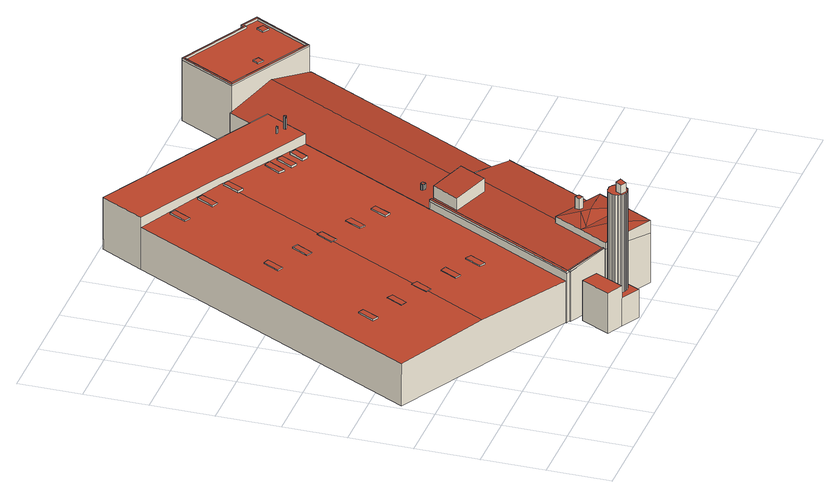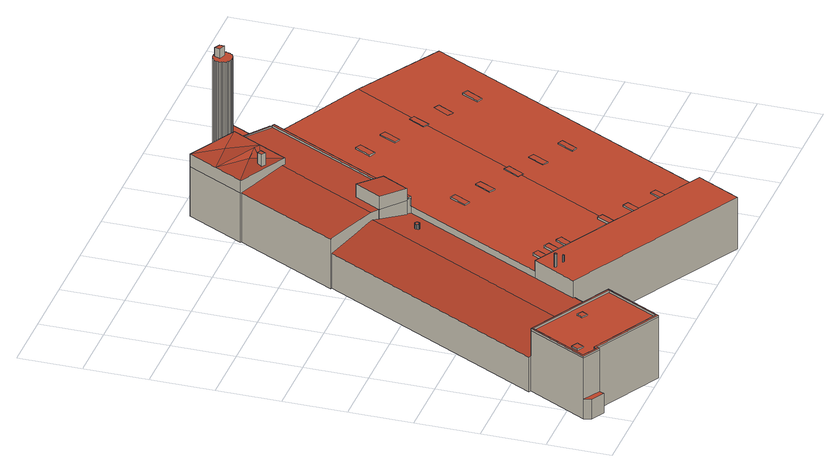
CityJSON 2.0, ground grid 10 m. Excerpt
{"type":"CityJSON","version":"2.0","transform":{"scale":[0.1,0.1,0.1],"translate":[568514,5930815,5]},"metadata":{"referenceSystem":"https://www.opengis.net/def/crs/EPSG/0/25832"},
"CityObjects":{
"building1":{"type":"Building","attributes":{"Grundfläche 2D":"31.841373","Grundhöhe NN":"5.370"},"children":["building1-1","building1-2"],"geometry":[{"type":"Solid","lod":"3","boundaries":[[[[0,1,2,3]],[[4,5,6,7]],[[0,3,8,9]],[[1,0,9,10]],[[2,1,10,11]],[[4,12,8,3,5]],[[13,6,5,3,2,11]],[[7,6,13,14]],[[4,7,14,12]],[[14,13,11,10,9,8,12]]]],"semantics":{"surfaces":[{"type":"RoofSurface"},{"type":"WallSurface"},{"type":"GroundSurface"}],"values":[[0,0,1,1,1,1,1,1,1,2]]}}]},
"building1-1":{"type":"BuildingInstallation","parents":["building1"],"geometry":[{"type":"MultiSurface","lod":"3","boundaries":[[[15,16,17,18,19,20,21,22,23,24,25,26,27,28,29,30,31,32,33,34,35,36,37,38,39,40,41,42,43,44,45,46,47,48,49,50,51,52,53,54,55,56,57,58,59,60,61,62,63,64],[65,66,67,68]],[[69,70,64,63]],[[70,71,15,64]],[[71,72,16,15]],[[73,74,61,60]],[[74,75,62,61]],[[75,69,63,62]],[[17,16,72,76]],[[76,77,18,17]],[[77,78,19,18]],[[20,19,78,79]],[[21,20,79,80]],[[80,81,22,21]],[[23,22,81,82]],[[24,23,82,83]],[[83,84,25,24]],[[26,25,84,85]],[[27,26,85,86]],[[86,87,28,27]],[[87,88,29,28]],[[88,89,30,29]],[[89,90,31,30]],[[90,91,32,31]],[[91,92,33,32]],[[92,93,34,33]],[[93,94,35,34]],[[94,95,36,35]],[[95,96,37,36]],[[96,97,38,37]],[[97,98,39,38]],[[98,99,40,39]],[[99,100,41,40]],[[42,41,100,101]],[[101,102,43,42]],[[102,103,44,43]],[[45,44,103,104]],[[46,45,104,105]],[[105,106,47,46]],[[48,47,106,107]],[[49,48,107,108]],[[108,109,50,49]],[[109,110,51,50]],[[110,111,52,51]],[[53,52,111,112]],[[54,53,112,113]],[[113,114,55,54]],[[114,115,56,55]],[[115,116,57,56]],[[116,117,58,57]],[[117,118,59,58]],[[118,73,60,59]]],"semantics":{"surfaces":[{"type":"RoofSurface"},{"type":"WallSurface"}],"values":[0,1,1,1,1,1,1,1,1,1,1,1,1,1,1,1,1,1,1,1,1,1,1,1,1,1,1,1,1,1,1,1,1,1,1,1,1,1,1,1,1,1,1,1,1,1,1,1,1,1,1]}}]},
"building1-2":{"type":"BuildingInstallation","parents":["building1"],"geometry":[{"type":"MultiSurface","lod":"3","boundaries":[[[119,120,121,122]],[[120,119,67,66]],[[121,120,66,65]],[[122,121,65,68]],[[119,122,68,67]]],"semantics":{"surfaces":[{"type":"RoofSurface"},{"type":"WallSurface"}],"values":[0,1,1,1,1]}}]},
"building2":{"type":"Building","attributes":{"Grundfläche 2D":"3328.644316","Grundhöhe NN":"5.370"},"children":["building2-1","building2-2","building2-3","building2-4","building2-5","building2-6","building2-7","building2-8","building2-9","building2-10","building2-11","building2-12","building2-13","building2-14","building2-15","building2-16","building2-17","building2-18","building2-19","building2-20","building2-21","building2-22","building2-23","building2-24"],"geometry":[{"type":"MultiSurface","lod":"3","boundaries":[[[123,124,125]],[[125,124,126,127,128],[129,130,131,132]],[[133,124,123]],[[134,135,136,123]],[[137,136,135]],[[138,136,137]],[[127,126,138]],[[136,138,133,123]],[[126,133,138]],[[126,124,133]],[[139,140,141,142,143,144]],[[145,146,147,148,149]],[[150,151,152,153,154,155,156,157,158,159,160,161]],[[162,163,164,165,166,167,168,169,170,171,172]],[[164,163,162,172,171,170,173,174,175,166,165]],[[176,177,178,179,180,181,182,183,184,185,186,187,188,189]],[[190,191,181,180,192]],[[193,194,195,196,197,198]],[[199,200,201,202,203,204,205,206]],[[207,208,209,210,211,212]],[[213,207,212,214,215,216,217,218,219,220,221,222]],[[223,224,225,226]],[[179,178,227,228,177,229,135,134,123,125]],[[230,231,137,135,229]],[[137,231,232,127,138]],[[232,192,180,179,125,128,127]],[[233,234,235,142,141,140]],[[235,188,143,142]],[[188,187,186,139,144,143]],[[140,139,186,233]],[[236,185,184,147,146,145]],[[148,147,184,183]],[[182,237,149,148,183]],[[237,236,145,149]],[[201,238,155,154]],[[238,239,156,155]],[[239,240,157,156]],[[240,241,158,157]],[[241,200,159,158]],[[161,160,199,206]],[[150,161,206,205]],[[151,150,205,204]],[[152,151,204,203]],[[203,202,153,152]],[[169,168,242,243]],[[173,170,169,243,244]],[[175,174,219,218]],[[226,225,245,246]],[[223,226,246,247]],[[224,223,247,248]],[[244,249,235,234,233,174,173]],[[189,188,235,249,250]],[[176,189,250,251]],[[177,176,251,252]],[[229,177,252,253]],[[231,230,229,253,254]],[[232,231,254,255]],[[192,232,255,256]],[[190,192,256,257]],[[207,213,182,181,191,190,257,258,209,208]],[[182,213,222,237]],[[237,222,221,236]],[[236,221,220,185]],[[233,186,185,220,219,174]],[[175,194,193,198,197,168,167,166]],[[194,175,218,217,195]],[[259,196,195,217,216,260]],[[197,196,259,242,168]],[[201,200,214,212,211]],[[238,201,211,261,245,225]],[[238,225,224,239]],[[239,224,248,262,240]],[[241,240,262,263]],[[241,263,264,214,200]],[[210,209,258,265]],[[211,210,265,261]],[[214,264,266,215]],[[216,215,266,260]],[[248,247,246,245,261,265,258,257,256,255,254,253,252,251,250,249,244,243,242,259,260,266,264,263,262]]],"semantics":{"surfaces":[{"type":"RoofSurface"},{"type":"WallSurface"},{"type":"GroundSurface"}],"values":[0,0,0,0,0,0,0,0,0,0,0,0,0,0,0,0,0,0,0,0,0,0,1,1,1,1,1,1,1,1,1,1,1,1,1,1,1,1,1,1,1,1,1,1,1,1,1,1,1,1,1,1,1,1,1,1,1,1,1,1,1,1,1,1,1,1,1,1,1,1,1,1,1,1,1,1,1,1,2]}}]},
"building2-1":{"type":"BuildingInstallation","parents":["building2"],"geometry":[{"type":"MultiSurface","lod":"3","boundaries":[[[267,268,269,270,271,272,273,274]],[[268,267,275,276]],[[269,268,276,277]],[[270,269,277,278]],[[271,270,278,279]],[[272,271,279,280]],[[273,272,280,281]],[[274,273,281,282]],[[267,274,282,275]]],"semantics":{"surfaces":[{"type":"RoofSurface"},{"type":"WallSurface"}],"values":[0,1,1,1,1,1,1,1,1]}}]},
"building2-2":{"type":"BuildingInstallation","parents":["building2"],"geometry":[{"type":"MultiSurface","lod":"3","boundaries":[[[283,284,285,286,287,288,289,290,291,292,293,294,295,296]],[[284,283,297,298]],[[285,284,298,299]],[[286,285,299,300]],[[287,286,300,301]],[[288,287,301,302]],[[289,288,302,303]],[[290,289,303,304]],[[291,290,304,305]],[[292,291,305,306]],[[293,292,306,307]],[[294,293,307,308]],[[295,294,308,309]],[[296,295,309,310]],[[283,296,310,297]]],"semantics":{"surfaces":[{"type":"RoofSurface"},{"type":"WallSurface"}],"values":[0,1,1,1,1,1,1,1,1,1,1,1,1,1,1]}}]},
"building2-3":{"type":"BuildingInstallation","parents":["building2"],"geometry":[{"type":"MultiSurface","lod":"3","boundaries":[[[159,154,153,160]],[[200,201,154,159]],[[202,199,160,153]]],"semantics":{"surfaces":[{"type":"RoofSurface"},{"type":"WallSurface"}],"values":[0,1,1]}}]},
"building2-4":{"type":"BuildingInstallation","parents":["building2"],"geometry":[{"type":"MultiSurface","lod":"3","boundaries":[[[311,312,313,314]],[[311,314,315,316]],[[314,313,317,315]],[[312,311,316,318]],[[313,312,318,317]]],"semantics":{"surfaces":[{"type":"RoofSurface"},{"type":"WallSurface"}],"values":[0,1,1,1,1]}}]},
"building2-5":{"type":"BuildingInstallation","parents":["building2"],"geometry":[{"type":"MultiSurface","lod":"3","boundaries":[[[319,320,321,322]],[[322,321,323,324]],[[319,322,324,325]],[[320,319,325,326]],[[321,320,326,323]]],"semantics":{"surfaces":[{"type":"RoofSurface"},{"type":"WallSurface"}],"values":[0,1,1,1,1]}}]},
"building2-6":{"type":"BuildingInstallation","parents":["building2"],"geometry":[{"type":"MultiSurface","lod":"3","boundaries":[[[327,328,329,330,331,332,333,334,335,336,337,338,339,340,341,342,343,344,345,346,347,348,349,350,351]],[[329,328,352,353]],[[328,327,354,352]],[[330,329,353,355]],[[331,330,355,356]],[[332,331,356,357]],[[333,332,357,358]],[[334,333,358,359]],[[335,334,359,360]],[[336,335,360,361]],[[337,336,361,362]],[[338,337,362,363]],[[339,338,363,364]],[[340,339,364,365]],[[341,340,365,366]],[[342,341,366,367]],[[343,342,367,368]],[[344,343,368,369]],[[345,344,369,370]],[[346,345,370,371]],[[347,346,371,372]],[[348,347,372,373]],[[349,348,373,374]],[[350,349,374,375]],[[351,350,375,376]],[[327,351,376,354]]],"semantics":{"surfaces":[{"type":"RoofSurface"},{"type":"WallSurface"}],"values":[0,1,1,1,1,1,1,1,1,1,1,1,1,1,1,1,1,1,1,1,1,1,1,1,1,1]}}]},
"building2-7":{"type":"BuildingInstallation","parents":["building2"],"geometry":[{"type":"MultiSurface","lod":"3","boundaries":[[[377,378,379,380,381]],[[382,162,383,379,378,377]],[[380,379,383,384]],[[380,384,163,385,381]],[[377,381,385,382]]],"semantics":{"surfaces":[{"type":"RoofSurface"},{"type":"WallSurface"}],"values":[0,1,1,1,1]}}]},
"building2-8":{"type":"BuildingInstallation","parents":["building2"],"geometry":[{"type":"MultiSurface","lod":"3","boundaries":[[[386,387,388,389]],[[389,388,390,391]],[[386,389,391,392]],[[387,386,392,393]],[[388,387,393,390]]],"semantics":{"surfaces":[{"type":"RoofSurface"},{"type":"WallSurface"}],"values":[0,1,1,1,1]}}]},
"building2-9":{"type":"BuildingInstallation","parents":["building2"],"geometry":[{"type":"MultiSurface","lod":"3","boundaries":[[[394,395,396,397,398]],[[399,171,400,396,395,394]],[[397,396,400,401]],[[397,401,172,402,398]],[[394,398,402,399]]],"semantics":{"surfaces":[{"type":"RoofSurface"},{"type":"WallSurface"}],"values":[0,1,1,1,1]}}]},
"building2-10":{"type":"BuildingInstallation","parents":["building2"],"geometry":[{"type":"MultiSurface","lod":"3","boundaries":[[[403,404,405,406]],[[406,405,407,408]],[[403,406,408,409]],[[404,403,409,410]],[[405,404,410,407]]],"semantics":{"surfaces":[{"type":"RoofSurface"},{"type":"WallSurface"}],"values":[0,1,1,1,1]}}]},
"building2-11":{"type":"BuildingInstallation","parents":["building2"],"geometry":[{"type":"MultiSurface","lod":"3","boundaries":[[[411,412,413,414]],[[414,413,415,416]],[[411,414,416,417]],[[412,411,417,418]],[[413,412,418,415]]],"semantics":{"surfaces":[{"type":"RoofSurface"},{"type":"WallSurface"}],"values":[0,1,1,1,1]}}]},
"building2-12":{"type":"BuildingInstallation","parents":["building2"],"geometry":[{"type":"MultiSurface","lod":"3","boundaries":[[[419,420,421,422]],[[422,421,423,424]],[[419,422,424,425]],[[420,419,425,426]],[[421,420,426,423]]],"semantics":{"surfaces":[{"type":"RoofSurface"},{"type":"WallSurface"}],"values":[0,1,1,1,1]}}]},
"building2-13":{"type":"BuildingInstallation","parents":["building2"],"geometry":[{"type":"MultiSurface","lod":"3","boundaries":[[[427,428,429,430]],[[431,432,430,429]],[[427,430,432,433]],[[428,427,433,434]],[[434,431,429,428]]],"semantics":{"surfaces":[{"type":"RoofSurface"},{"type":"WallSurface"}],"values":[0,1,1,1,1]}}]},
"building2-14":{"type":"BuildingInstallation","parents":["building2"],"geometry":[{"type":"MultiSurface","lod":"3","boundaries":[[[435,436,437,438]],[[438,437,439,440]],[[435,438,440,441]],[[441,442,436,435]],[[442,439,437,436]]],"semantics":{"surfaces":[{"type":"RoofSurface"},{"type":"WallSurface"}],"values":[0,1,1,1,1]}}]},
"building2-15":{"type":"BuildingInstallation","parents":["building2"],"geometry":[{"type":"MultiSurface","lod":"3","boundaries":[[[443,444,445,446]],[[446,445,447,448]],[[443,446,448,449]],[[444,443,449,450]],[[445,444,450,447]]],"semantics":{"surfaces":[{"type":"RoofSurface"},{"type":"WallSurface"}],"values":[0,1,1,1,1]}}]},
"building2-16":{"type":"BuildingInstallation","parents":["building2"],"geometry":[{"type":"MultiSurface","lod":"3","boundaries":[[[451,452,453,454]],[[454,453,455,456]],[[451,454,456,457]],[[452,451,457,458]],[[453,452,458,455]]],"semantics":{"surfaces":[{"type":"RoofSurface"},{"type":"WallSurface"}],"values":[0,1,1,1,1]}}]},
"building2-17":{"type":"BuildingInstallation","parents":["building2"],"geometry":[{"type":"MultiSurface","lod":"3","boundaries":[[[459,460,461,462]],[[461,463,462]],[[460,459,464]],[[461,460,464,463]]],"semantics":{"surfaces":[{"type":"RoofSurface"},{"type":"WallSurface"}],"values":[0,1,1,1]}}]},
"building2-18":{"type":"BuildingInstallation","parents":["building2"],"geometry":[{"type":"MultiSurface","lod":"3","boundaries":[[[465,466,467,468]],[[469,470,468,467]],[[465,468,470,471]],[[466,465,471,472]],[[467,466,472,469]]],"semantics":{"surfaces":[{"type":"RoofSurface"},{"type":"WallSurface"}],"values":[0,1,1,1,1]}}]},
"building2-19":{"type":"BuildingInstallation","parents":["building2"],"geometry":[{"type":"MultiSurface","lod":"3","boundaries":[[[473,474,475,476]],[[473,477,164,478,474]],[[475,474,478,479]],[[165,480,476,475,479]],[[473,476,480,477]]],"semantics":{"surfaces":[{"type":"RoofSurface"},{"type":"WallSurface"}],"values":[0,1,1,1,1]}}]},
"building2-20":{"type":"BuildingInstallation","parents":["building2"],"geometry":[{"type":"MultiSurface","lod":"3","boundaries":[[[481,482,483,484]],[[485,486,484,483]],[[486,487,481,484]],[[482,481,487,488]],[[483,482,488,485]]],"semantics":{"surfaces":[{"type":"RoofSurface"},{"type":"WallSurface"}],"values":[0,1,1,1,1]}}]},
"building2-21":{"type":"BuildingInstallation","parents":["building2"],"geometry":[{"type":"MultiSurface","lod":"3","boundaries":[[[489,490,491,492]],[[492,491,493,494]],[[489,492,494,495]],[[490,489,495,496]],[[491,490,496,493]]],"semantics":{"surfaces":[{"type":"RoofSurface"},{"type":"WallSurface"}],"values":[0,1,1,1,1]}}]},
"building2-22":{"type":"BuildingInstallation","parents":["building2"],"geometry":[{"type":"MultiSurface","lod":"3","boundaries":[[[497,498,499,500]],[[501,502,500,499]],[[497,500,502,503]],[[503,504,498,497]],[[499,498,504,501]]],"semantics":{"surfaces":[{"type":"RoofSurface"},{"type":"WallSurface"}],"values":[0,1,1,1,1]}}]},
"building2-23":{"type":"BuildingInstallation","parents":["building2"],"geometry":[{"type":"MultiSurface","lod":"3","boundaries":[[[505,506,507,508]],[[508,507,129,132]],[[505,508,132,131]],[[506,505,131,130]],[[507,506,130,129]]],"semantics":{"surfaces":[{"type":"RoofSurface"},{"type":"WallSurface"}],"values":[0,1,1,1,1]}}]},
"building2-24":{"type":"BuildingInstallation","parents":["building2"],"geometry":[{"type":"MultiSurface","lod":"3","boundaries":[[[228,227,509,510]],[[509,227,178,511]],[[511,189,176,510,509]],[[228,510,176,177]]],"semantics":{"surfaces":[{"type":"RoofSurface"},{"type":"WallSurface"}],"values":[0,1,1,1]}}]}
},
"vertices":[
[348,3,51],[370,47,51],[340,63,51],[318,19,51],[292,32,71],[318,19,71],[341,65,71],[316,78,71],[318,19,4],[348,3,4],[370,47,4],[340,63,4],[292,32,4],[341,65,4],[316,78,4],
[341,48,215],[339,48,215],[337,47,215],[336,46,215],[334,45,215],[333,44,215],[332,42,215],[331,41,215],[330,39,215],[330,37,215],[329,35,215],[329,33,215],[329,32,215],[330,30,215],[330,28,215],[331,26,215],[332,25,215],[333,23,215],[335,22,215],[336,21,215],[338,20,215],[340,20,215],[341,19,215],[343,19,215],[345,19,215],[347,19,215],[349,20,215],[350,20,215],[352,21,215],[353,23,215],[355,24,215],[356,25,215],[357,27,215],[358,29,215],[358,30,215],[359,32,215],[359,34,215],[358,36,215],[358,38,215],[357,39,215],[357,41,215],[356,43,215],[354,44,215],[353,45,215],[352,46,215],[350,47,215],[348,48,215],[346,48,215],[345,48,215],[343,48,215],[349,31,215],[344,21,215],[335,26,215],[339,35,215],[345,48,51],[343,48,51],[341,48,51],[339,48,51],[350,47,51],[348,48,51],[346,48,51],[337,47,51],[336,46,51],[334,45,51],[333,44,51],[332,42,51],[331,41,51],[330,39,51],[330,37,51],[329,35,51],[329,33,51],[329,32,51],[330,30,51],[330,28,51],[331,26,51],[332,25,51],[333,23,51],[335,22,51],[336,21,51],[338,20,51],[340,20,51],[341,19,51],[343,19,51],[345,19,51],[347,19,51],[349,20,51],[350,20,51],[352,21,51],[353,23,51],[355,24,51],[356,25,51],[357,27,51],[358,29,51],[358,30,51],[359,32,51],[359,34,51],[358,36,51],[358,38,51],[357,39,51],[357,41,51],[356,43,51],[354,44,51],[353,45,51],[352,46,51],
[335,26,229],[344,21,229],[349,31,231],[339,35,231],
[392,105,108],[434,119,112],[416,151,108],[442,105,114],[495,109,108],[494,110,108],[440,122,111],[444,130,109],[450,126,109],[446,119,111],[401,100,108],[370,64,108],[367,59,108],[423,62,112],[447,17,108],[471,63,108],[438,345,90],[434,347,90],[303,99,90],[302,98,90],[306,96,90],[306,97,90],[444,344,108],[444,343,108],[421,301,108],[470,275,118],[493,318,118],[785,735,109],[788,740,109],[811,727,109],[763,637,109],[764,633,109],[815,729,109],[787,744,109],[784,739,109],[673,797,109],[625,706,109],[629,708,109],[674,793,109],[298,449,79],[312,475,79],[388,620,79],[402,646,79],[404,650,79],[402,652,79],[259,727,74],[9,254,74],[154,178,79],[207,277,79],[221,304,79],[303,99,74],[434,347,74],[553,572,74],[308,94,87],[369,62,97],[370,64,97],[416,151,97],[421,148,98],[507,310,98],[493,317,96],[470,275,96],[421,301,88],[444,343,88],[438,345,87],[306,97,87],[306,96,87],[308,95,87],[579,272,87],[577,272,87],[494,110,87],[404,650,91],[553,572,91],[590,641,91],[296,796,91],[259,727,91],[402,652,91],[629,708,106],[625,706,106],[764,633,106],[763,637,106],[811,727,106],[788,740,106],[785,735,106],[674,793,106],[505,311,84],[507,310,84],[577,272,62],[767,631,62],[764,633,63],[695,669,84],[493,317,80],[625,706,63],[622,708,62],[587,642,62],[590,641,62],[553,572,62],[434,347,62],[444,343,65],[444,344,65],[493,318,80],[791,752,37],[787,744,37],[815,729,37],[812,741,37],[370,64,98],[369,62,98],[367,59,97],[373,56,98],[447,17,87],[495,109,87],[434,347,87],[303,99,87],[302,98,87],[444,344,88],[493,318,96],[815,729,106],[787,744,106],[784,739,106],[673,797,106],[259,727,4],[9,254,4],[303,99,4],[815,729,4],[812,741,4],[791,752,4],[787,744,4],[302,98,4],[308,95,4],[308,94,4],[369,62,4],[367,59,4],[447,17,4],[495,109,4],[494,110,4],[579,272,4],[577,272,4],[296,796,4],[587,642,4],[764,633,4],[784,739,4],[673,797,4],[625,706,4],[767,631,4],[622,708,4],
[543,611,102],[544,611,102],[544,612,102],[544,613,102],[543,613,102],[542,613,102],[542,612,102],[542,611,102],[543,611,91],[544,611,91],[544,612,91],[544,613,91],[543,613,91],[542,613,91],[542,612,91],[542,611,91],
[558,603,112],[559,603,112],[560,603,112],[560,604,112],[561,604,112],[561,605,112],[560,606,112],[560,607,112],[559,607,112],[558,607,112],[557,606,112],[557,605,112],[557,604,112],[557,603,112],[558,603,91],[559,603,91],[560,603,91],[560,604,91],[561,604,91],[561,605,91],[560,606,91],[560,607,91],[559,607,91],[558,607,91],[557,606,91],[557,605,91],[557,604,91],[557,603,91],
[704,684,108],[709,693,108],[700,698,108],[695,689,108],[695,689,106],[704,684,106],[700,698,106],[709,693,106],
[791,703,108],[797,714,108],[787,720,108],[781,709,108],[787,720,106],[781,709,106],[791,703,106],[797,714,106],
[490,377,81],[489,377,81],[488,377,81],[487,377,81],[487,376,81],[486,376,81],[486,375,81],[486,374,81],[485,374,81],[486,373,81],[486,372,81],[487,371,81],[488,371,81],[488,370,81],[489,370,81],[490,370,81],[490,371,81],[491,371,81],[492,372,81],[492,373,81],[492,374,81],[492,375,81],[492,376,81],[491,376,81],[491,377,81],[489,377,72],[488,377,72],[490,377,72],[487,377,71],[487,376,71],[486,376,71],[486,375,71],[486,374,71],[485,374,71],[486,373,72],[486,372,72],[487,371,72],[488,371,72],[488,370,72],[489,370,73],[490,370,73],[490,371,73],[491,371,73],[492,372,73],[492,373,73],[492,374,73],[492,375,73],[492,376,73],[491,376,72],[491,377,72],
[295,451,80],[298,449,80],[304,446,80],[318,472,80],[309,477,80],[295,451,79],[304,446,79],[318,472,79],[309,477,79],
[279,273,79],[270,277,79],[256,251,79],[265,246,79],[256,251,77],[265,246,77],[279,273,77],[270,277,77],
[204,278,80],[207,277,80],[213,274,80],[227,300,80],[218,305,80],[204,278,79],[213,274,79],[227,300,79],[218,305,79],
[483,604,79],[474,608,79],[459,582,79],[468,577,79],[459,582,77],[468,577,76],[483,604,76],[474,608,77],
[323,249,78],[314,254,78],[300,228,78],[309,223,78],[300,228,76],[309,223,75],[323,249,75],[314,254,76],
[274,495,79],[265,500,79],[251,474,79],[260,469,79],[251,474,77],[260,469,78],[274,495,78],[265,500,77],
[314,693,78],[305,698,78],[291,671,78],[300,666,78],[291,671,76],[300,666,76],[314,693,76],[305,698,76],
[132,351,78],[123,355,78],[109,329,78],[118,324,78],[109,329,76],[118,324,76],[132,351,76],[123,355,76],
[222,523,78],[214,527,78],[200,501,78],[209,497,78],[200,501,76],[209,497,76],[222,523,76],[214,527,76],
[413,422,78],[404,426,78],[391,400,78],[400,396,78],[391,400,76],[400,396,76],[413,422,76],[404,426,76],
[183,323,78],[174,328,78],[160,302,78],[169,297,78],[160,302,77],[174,328,77],
[363,667,80],[354,672,80],[340,645,80],[349,640,80],[340,645,77],[349,640,78],[363,667,78],[354,672,77],
[386,621,82],[395,616,82],[409,643,82],[400,647,82],[386,621,79],[395,616,79],[409,643,79],[400,647,79],
[504,592,79],[495,597,79],[481,570,79],[490,566,79],[481,570,76],[490,566,75],[504,592,75],[495,597,76],
[526,579,79],[517,584,79],[505,561,79],[514,557,79],[505,561,75],[514,557,75],[526,579,75],[517,584,75],
[369,445,79],[360,450,79],[347,424,79],[355,419,79],[347,424,77],[355,419,77],[369,445,77],[360,450,77],
[450,126,129],[444,130,129],[440,122,129],[446,119,129],
[309,96,90],[308,94,90],[309,96,87]
]}
